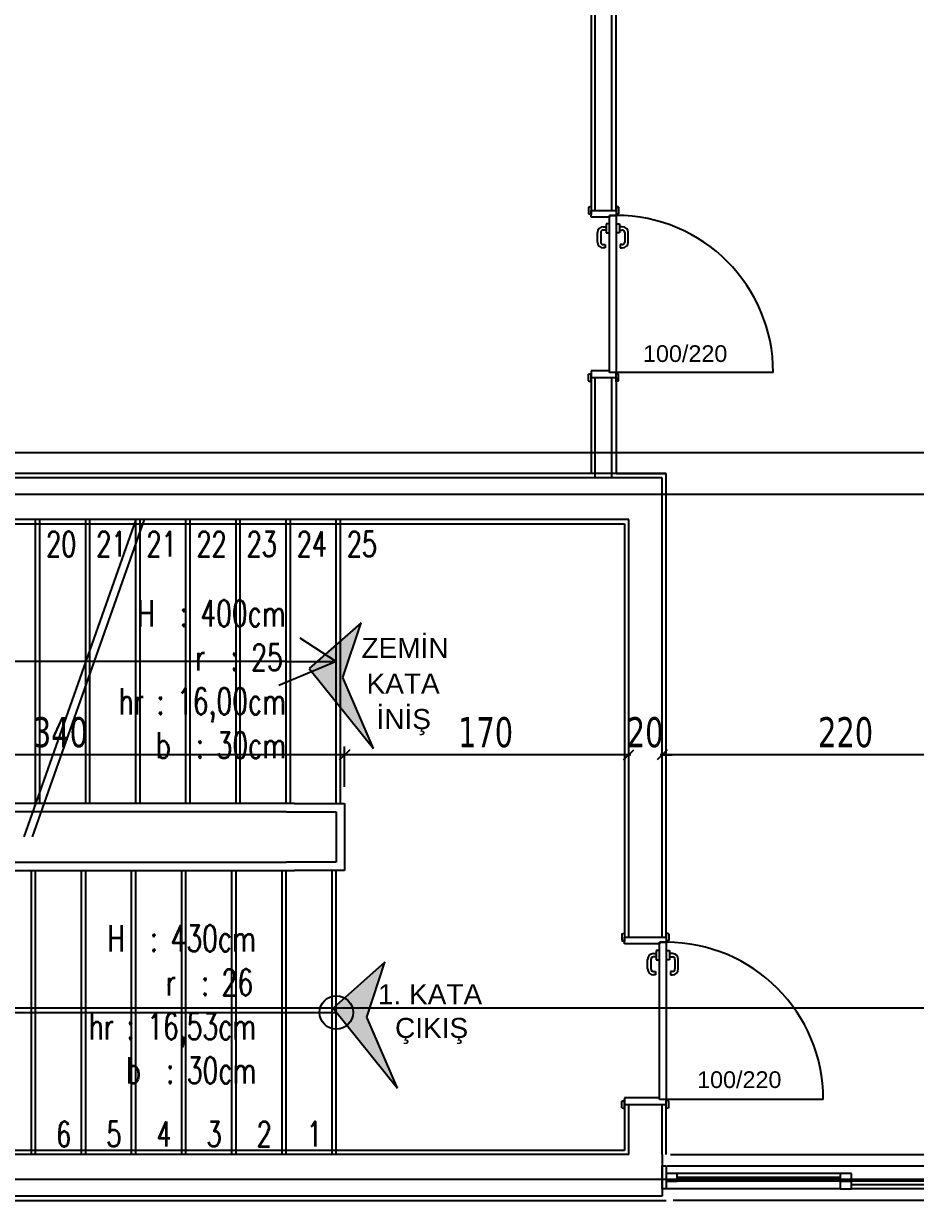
# Model space of a CAD drawing. Header units: millimetres. Extents: x 43168.9 to 43194.6, y -25545.1 to -25543.4.
# Drawn here: x 43172.7804 to 43172.8872, y -25544.5514 to -25544.4106 of the extents above; entities that cross this region are included whole.
import ezdxf
from ezdxf.enums import TextEntityAlignment as Align

# ---------------------------------------------------------------- set-up
doc = ezdxf.new("R2010")
doc.units = ezdxf.units.MM
doc.header["$LTSCALE"] = 200
for name, pattern in [('DASHDOT', [1, 0.5, -0.25, 0, -0.25]), ('DASHDOT2', [0.5, 0.25, -0.125, 0, -0.125]), ('HIDDEN2', [0.1875, 0.125, -0.0625])]:
    doc.linetypes.add(name, pattern=pattern)
for name, color, linetype in [('aks_sgh', 5, 'DASHDOT2'), ('cam_sgh', 1, 'Continuous'), ('dograma_sgh', 43, 'Continuous'), ('duv_sgh', 4, 'Continuous'), ('gor-4_sgh', 17, 'Continuous'), ('izd-alt_sgh', 8, 'HIDDEN2'), ('kesitcizgisi_sgh', 22, 'Continuous'), ('merdi_sgh', 3, 'Continuous'), ('olcuic_sgh', 183, 'Continuous'), ('poz_sgh', 12, 'Continuous'), ('sembol_sgh', 8, 'Continuous'), ('siva_sgh', 145, 'Continuous'), ('yazi-genel_sgh', 7, 'Continuous'), ('yazi-merdi_sgh', 9, 'Continuous')]:
    doc.layers.add(name, color=color, linetype=linetype)
doc.styles.add('dim', font='VERDANA.TTF', dxfattribs={"width": 0.7})
doc.styles.add('text2', font='arial.ttf')
doc.styles.add('text3', font='simplex8.shx', dxfattribs={"width": 0.7})

msp = doc.modelspace()

# ---------------------------------------------------------------- hatches: boundary and pattern name
for points in [[(43172.82086, -25544.48227), (43172.81465, -25544.48775), (43172.82234, -25544.49732), (43172.81867, -25544.48883)], [(43172.8237, -25544.52291), (43172.81749, -25544.52839), (43172.82519, -25544.53797), (43172.82152, -25544.52947)]]:
    msp.add_hatch(color=251).paths.add_polyline_path(points)

# ---------------------------------------------------------------- linework, layer by layer
at = {"color": 0}
for p, q in [((43172.82086, -25544.48227), (43172.81465, -25544.48775)), ((43172.81867, -25544.48883), (43172.82086, -25544.48227)), ((43172.81465, -25544.48775), (43172.82234, -25544.49732)), ((43172.82234, -25544.49732), (43172.81867, -25544.48883)), ((43172.8237, -25544.52291), (43172.81749, -25544.52839)), ((43172.82152, -25544.52947), (43172.8237, -25544.52291)), ((43172.81749, -25544.52839), (43172.82519, -25544.53797)), ((43172.82519, -25544.53797), (43172.82152, -25544.52947))]:
    msp.add_line(p, q, dxfattribs=at)
at = {"color": 0, "linetype": 'ByBlock', "lineweight": -2}
for p, q in [((43172.81948, -25544.49748), (43172.81828, -25544.49868)), ((43172.81828, -25544.49868), (43172.81948, -25544.49748)), ((43172.85228, -25544.49868), (43172.85348, -25544.49748)), ((43172.85228, -25544.49868), (43172.85348, -25544.49748)), ((43172.85748, -25544.49748), (43172.85628, -25544.49868)), ((43172.85748, -25544.49748), (43172.85628, -25544.49868))]:
    msp.add_line(p, q, dxfattribs=at)
at = {"layer": 'aks_sgh'}
for p, q in [((43173.44688, -25544.46192), (43172.64488, -25544.46192)), ((43173.44688, -25544.46692), (43172.64488, -25544.46692)), ((43173.44688, -25544.54892), (43172.64488, -25544.54892))]:
    msp.add_line(p, q, dxfattribs=at)
at = {"layer": 'cam_sgh'}
for p, q in [((43172.87821, -25544.54868), (43172.8587, -25544.54868)), ((43172.89906, -25544.54956), (43172.87954, -25544.54956))]:
    msp.add_line(p, q, dxfattribs=at)
at = {"layer": 'dograma_sgh'}
for p, q in [((43172.84808, -25544.43252), (43172.84838, -25544.43242)), ((43172.84808, -25544.43252), (43172.84808, -25544.43332)), ((43172.84808, -25544.43332), (43172.84838, -25544.43342)), ((43172.84838, -25544.43242), (43172.84838, -25544.43342)), ((43172.84838, -25544.43292), (43172.85138, -25544.43292)), ((43172.84838, -25544.43372), (43172.84838, -25544.43292)), ((43172.85168, -25544.43252), (43172.85138, -25544.43242)), ((43172.85138, -25544.43242), (43172.85138, -25544.43342)), ((43172.85138, -25544.43292), (43172.85138, -25544.43352)), ((43172.85168, -25544.43332), (43172.85138, -25544.43342)), ((43172.85168, -25544.43252), (43172.85168, -25544.43332)), ((43172.85058, -25544.43372), (43172.84838, -25544.43372)), ((43172.84984, -25544.43487), (43172.85018, -25544.43487)), ((43172.85058, -25544.43452), (43172.85018, -25544.43452)), ((43172.85018, -25544.43452), (43172.85018, -25544.43562)), ((43172.85058, -25544.43352), (43172.85138, -25544.43352)), ((43172.85058, -25544.45232), (43172.85058, -25544.43352)), ((43172.85108, -25544.43352), (43172.85058, -25544.43352)), ((43172.85058, -25544.43352), (43172.85058, -25544.43372)), ((43172.85138, -25544.43352), (43172.85108, -25544.43352)), ((43172.85138, -25544.43352), (43172.85138, -25544.45232)), ((43172.85138, -25544.43452), (43172.85178, -25544.43452)), ((43172.85178, -25544.43452), (43172.85178, -25544.43562)), ((43172.85212, -25544.43487), (43172.85178, -25544.43487)), ((43172.84914, -25544.43671), (43172.84914, -25544.43557)), ((43172.84954, -25544.43557), (43172.84954, -25544.43671)), ((43172.85018, -25544.43527), (43172.84984, -25544.43527)), ((43172.85018, -25544.43562), (43172.85058, -25544.43562)), ((43172.85178, -25544.43562), (43172.85138, -25544.43562)), ((43172.85178, -25544.43527), (43172.85212, -25544.43527)), ((43172.85242, -25544.43557), (43172.85242, -25544.43671)), ((43172.85282, -25544.43671), (43172.85282, -25544.43557)), ((43172.84984, -25544.43701), (43172.85008, -25544.43701)), ((43172.85008, -25544.43741), (43172.84984, -25544.43741)), ((43172.85008, -25544.43701), (43172.85008, -25544.43741)), ((43172.85212, -25544.43701), (43172.85188, -25544.43701)), ((43172.85188, -25544.43701), (43172.85188, -25544.43741)), ((43172.85188, -25544.43741), (43172.85212, -25544.43741)), ((43172.84808, -25544.45252), (43172.84838, -25544.45242)), ((43172.84808, -25544.45332), (43172.84808, -25544.45252)), ((43172.85058, -25544.45212), (43172.84838, -25544.45212)), ((43172.84838, -25544.45212), (43172.84838, -25544.45292)), ((43172.84838, -25544.45342), (43172.84838, -25544.45242)), ((43172.84838, -25544.45292), (43172.85138, -25544.45292)), ((43172.85058, -25544.45232), (43172.85058, -25544.45212)), ((43172.85138, -25544.45232), (43172.85058, -25544.45232)), ((43172.85108, -25544.45232), (43172.85058, -25544.45232)), ((43172.85138, -25544.45232), (43172.85108, -25544.45232)), ((43172.85138, -25544.45292), (43172.85138, -25544.45232)), ((43172.85168, -25544.45252), (43172.85138, -25544.45242)), ((43172.85138, -25544.45342), (43172.85138, -25544.45242)), ((43172.85168, -25544.45332), (43172.85168, -25544.45252)), ((43172.84808, -25544.45332), (43172.84838, -25544.45342)), ((43172.85168, -25544.45332), (43172.85138, -25544.45342)), ((43172.85208, -25544.51952), (43172.85238, -25544.51942)), ((43172.85238, -25544.51942), (43172.85238, -25544.52042)), ((43172.85768, -25544.51952), (43172.85738, -25544.51942)), ((43172.85738, -25544.51942), (43172.85738, -25544.52042)), ((43172.85208, -25544.51952), (43172.85208, -25544.52032)), ((43172.85208, -25544.52032), (43172.85238, -25544.52042)), ((43172.85238, -25544.51992), (43172.85738, -25544.51992)), ((43172.85238, -25544.52072), (43172.85238, -25544.51992)), ((43172.85658, -25544.52072), (43172.85238, -25544.52072)), ((43172.85658, -25544.52052), (43172.85738, -25544.52052)), ((43172.85658, -25544.53932), (43172.85658, -25544.52052)), ((43172.85708, -25544.52052), (43172.85658, -25544.52052)), ((43172.85658, -25544.52052), (43172.85658, -25544.52072)), ((43172.85738, -25544.52052), (43172.85708, -25544.52052)), ((43172.85738, -25544.51992), (43172.85738, -25544.52052)), ((43172.85768, -25544.52032), (43172.85738, -25544.52042)), ((43172.85738, -25544.52052), (43172.85738, -25544.53932)), ((43172.85768, -25544.51952), (43172.85768, -25544.52032)), ((43172.85584, -25544.52187), (43172.85618, -25544.52187)), ((43172.85658, -25544.52152), (43172.85618, -25544.52152)), ((43172.85618, -25544.52152), (43172.85618, -25544.52262)), ((43172.85738, -25544.52152), (43172.85778, -25544.52152)), ((43172.85778, -25544.52152), (43172.85778, -25544.52262)), ((43172.85812, -25544.52187), (43172.85778, -25544.52187)), ((43172.85514, -25544.52371), (43172.85514, -25544.52257)), ((43172.85554, -25544.52257), (43172.85554, -25544.52371)), ((43172.85618, -25544.52227), (43172.85584, -25544.52227)), ((43172.85618, -25544.52262), (43172.85658, -25544.52262)), ((43172.85778, -25544.52262), (43172.85738, -25544.52262)), ((43172.85778, -25544.52227), (43172.85812, -25544.52227)), ((43172.85842, -25544.52257), (43172.85842, -25544.52371)), ((43172.85882, -25544.52371), (43172.85882, -25544.52257)), ((43172.85584, -25544.52401), (43172.85608, -25544.52401)), ((43172.85608, -25544.52441), (43172.85584, -25544.52441)), ((43172.85608, -25544.52401), (43172.85608, -25544.52441)), ((43172.85812, -25544.52401), (43172.85788, -25544.52401)), ((43172.85788, -25544.52401), (43172.85788, -25544.52441)), ((43172.85788, -25544.52441), (43172.85812, -25544.52441)), ((43172.85658, -25544.53912), (43172.85238, -25544.53912)), ((43172.85238, -25544.53912), (43172.85238, -25544.53992)), ((43172.85658, -25544.53932), (43172.85658, -25544.53912)), ((43172.85208, -25544.53952), (43172.85238, -25544.53942)), ((43172.85208, -25544.54032), (43172.85208, -25544.53952)), ((43172.85208, -25544.54032), (43172.85238, -25544.54042)), ((43172.85238, -25544.54042), (43172.85238, -25544.53942)), ((43172.85238, -25544.53992), (43172.85738, -25544.53992)), ((43172.85738, -25544.53932), (43172.85658, -25544.53932)), ((43172.85708, -25544.53932), (43172.85658, -25544.53932)), ((43172.85738, -25544.53932), (43172.85708, -25544.53932)), ((43172.85738, -25544.53992), (43172.85738, -25544.53932)), ((43172.85768, -25544.53952), (43172.85738, -25544.53942)), ((43172.85738, -25544.54042), (43172.85738, -25544.53942)), ((43172.85768, -25544.54032), (43172.85738, -25544.54042)), ((43172.85768, -25544.54032), (43172.85768, -25544.53952)), ((43172.85688, -25544.54728), (43172.85737, -25544.54728)), ((43172.85688, -25544.55001), (43172.85688, -25544.54728)), ((43172.85737, -25544.54728), (43172.85737, -25544.55001)), ((43172.8587, -25544.54819), (43172.85737, -25544.54819)), ((43172.85737, -25544.54819), (43172.85737, -25544.5491)), ((43172.8587, -25544.5491), (43172.8587, -25544.54819)), ((43172.87954, -25544.54819), (43172.87821, -25544.54819)), ((43172.87821, -25544.54819), (43172.87821, -25544.5491)), ((43172.87954, -25544.5491), (43172.87954, -25544.54819)), ((43172.85737, -25544.55001), (43172.85688, -25544.55001)), ((43172.85737, -25544.5491), (43172.8587, -25544.5491)), ((43172.87821, -25544.5491), (43172.87954, -25544.5491)), ((43172.87954, -25544.5491), (43172.87821, -25544.5491)), ((43172.87821, -25544.5491), (43172.87821, -25544.55001)), ((43172.87821, -25544.55001), (43172.87954, -25544.55001)), ((43172.87954, -25544.55001), (43172.87954, -25544.5491))]:
    msp.add_line(p, q, dxfattribs=at)
at = {"layer": 'dograma_sgh', "color": 145}
for p, q in [((43172.87018, -25544.45232), (43172.85138, -25544.45232)), ((43172.87618, -25544.53932), (43172.85738, -25544.53932))]:
    msp.add_line(p, q, dxfattribs=at)
at = {"layer": 'dograma_sgh'}
for centre, radius, start, end in [((43172.84984, -25544.43557), 0.0007, 90, 180), ((43172.85212, -25544.43557), 0.0007, 360, 90), ((43172.84984, -25544.43557), 0.0003, 90, 180), ((43172.85212, -25544.43557), 0.0003, 360, 90), ((43172.84984, -25544.43671), 0.0007, 180, 270), ((43172.84984, -25544.43671), 0.0003, 180, 270), ((43172.85212, -25544.43671), 0.0003, 270, 360), ((43172.85212, -25544.43671), 0.0007, 270, 360), ((43172.85584, -25544.52257), 0.0007, 90, 180), ((43172.85812, -25544.52257), 0.0007, 360, 90), ((43172.85584, -25544.52257), 0.0003, 90, 180), ((43172.85812, -25544.52257), 0.0003, 360, 90), ((43172.85584, -25544.52371), 0.0007, 180, 270), ((43172.85584, -25544.52371), 0.0003, 180, 270), ((43172.85812, -25544.52371), 0.0003, 270, 360), ((43172.85812, -25544.52371), 0.0007, 270, 360)]:
    msp.add_arc(centre, radius, start, end, dxfattribs=at)
at = {"layer": 'dograma_sgh', "color": 145}
for centre in [(43172.85138, -25544.45232), (43172.85738, -25544.53932)]:
    msp.add_arc(centre, 0.0188, 0, 90, dxfattribs=at)
at = {"layer": 'duv_sgh'}
for p, q in [((43172.85088, -25544.43292), (43172.85088, -25544.31092)), ((43172.84888, -25544.43292), (43172.84888, -25544.32492)), ((43172.84838, -25544.43292), (43172.85138, -25544.43292)), ((43172.84838, -25544.45292), (43172.85138, -25544.45292)), ((43172.84888, -25544.46492), (43172.84888, -25544.45292)), ((43172.85088, -25544.46492), (43172.85088, -25544.45292)), ((43172.85688, -25544.46492), (43172.71188, -25544.46492)), ((43172.85688, -25544.51992), (43172.85688, -25544.46492)), ((43172.85288, -25544.46992), (43172.71688, -25544.46992)), ((43172.85288, -25544.51992), (43172.85288, -25544.46992)), ((43172.85238, -25544.51992), (43172.85738, -25544.51992)), ((43172.85238, -25544.53992), (43172.85738, -25544.53992)), ((43172.85288, -25544.54592), (43172.85288, -25544.53992)), ((43172.85688, -25544.54592), (43172.85688, -25544.53992)), ((43172.85288, -25544.54592), (43172.71688, -25544.54592)), ((43172.85688, -25544.54592), (43172.85688, -25544.55092)), ((43172.85688, -25544.54592), (43172.85688, -25544.54592)), ((43172.85688, -25544.55092), (43172.71188, -25544.55092))]:
    msp.add_line(p, q, dxfattribs=at)
at = {"layer": 'gor-4_sgh'}
for p, q in [((43172.85788, -25544.54592), (43172.90039, -25544.54592)), ((43172.85754, -25544.54728), (43172.90039, -25544.54728)), ((43172.87821, -25544.54819), (43172.8587, -25544.54819)), ((43172.87821, -25544.55001), (43172.85723, -25544.55001)), ((43172.87821, -25544.5491), (43172.8587, -25544.5491)), ((43172.89906, -25544.5491), (43172.87954, -25544.5491)), ((43172.89906, -25544.55001), (43172.87954, -25544.55001)), ((43172.89839, -25544.55142), (43172.85821, -25544.55142))]:
    msp.add_line(p, q, dxfattribs=at)
at = {"layer": 'izd-alt_sgh'}
for p, q in [((43172.78238, -25544.50392), (43172.78238, -25544.46992)), ((43172.78838, -25544.50392), (43172.78838, -25544.46992)), ((43172.79438, -25544.50392), (43172.79438, -25544.46992)), ((43172.80038, -25544.50392), (43172.80038, -25544.46992)), ((43172.80638, -25544.50392), (43172.80638, -25544.46992)), ((43172.81238, -25544.50392), (43172.81238, -25544.46992)), ((43172.81838, -25544.50392), (43172.81838, -25544.46992)), ((43172.78138, -25544.54592), (43172.78138, -25544.51192)), ((43172.78738, -25544.54592), (43172.78738, -25544.51192)), ((43172.79338, -25544.54592), (43172.79338, -25544.51192)), ((43172.79938, -25544.54592), (43172.79938, -25544.51192)), ((43172.80538, -25544.54592), (43172.80538, -25544.51192)), ((43172.81138, -25544.54592), (43172.81138, -25544.51192)), ((43172.81738, -25544.54592), (43172.81738, -25544.51192))]:
    msp.add_line(p, q, dxfattribs=at)
at = {"layer": 'kesitcizgisi_sgh', "linetype": 'DASHDOT'}
msp.add_line((43172.68963, -25544.52837), (43173.40213, -25544.52837), dxfattribs=at)
at = {"layer": 'merdi_sgh'}
for p, q in [((43172.78188, -25544.50392), (43172.78188, -25544.46992)), ((43172.78788, -25544.50392), (43172.78788, -25544.46992)), ((43172.79388, -25544.50392), (43172.79388, -25544.46992)), ((43172.79988, -25544.50392), (43172.79988, -25544.46992)), ((43172.80588, -25544.50392), (43172.80588, -25544.46992)), ((43172.81188, -25544.50392), (43172.81188, -25544.46992)), ((43172.81788, -25544.50392), (43172.81788, -25544.46992)), ((43172.78188, -25544.54592), (43172.78188, -25544.51192)), ((43172.78788, -25544.54592), (43172.78788, -25544.51192)), ((43172.79388, -25544.54592), (43172.79388, -25544.51192)), ((43172.79988, -25544.54592), (43172.79988, -25544.51192)), ((43172.80588, -25544.54592), (43172.80588, -25544.51192)), ((43172.81188, -25544.54592), (43172.81188, -25544.51192)), ((43172.81788, -25544.54592), (43172.81788, -25544.51192))]:
    msp.add_line(p, q, dxfattribs=at)
at = {"layer": 'merdi_sgh', "color": 43}
for p, q in [((43172.81288, -25544.50392), (43172.75688, -25544.50392)), ((43172.81288, -25544.50392), (43172.81888, -25544.50392)), ((43172.81888, -25544.50392), (43172.81888, -25544.51192)), ((43172.81188, -25544.50492), (43172.75788, -25544.50492)), ((43172.81188, -25544.50492), (43172.81788, -25544.50492)), ((43172.81788, -25544.50492), (43172.81788, -25544.51092)), ((43172.75788, -25544.51092), (43172.81188, -25544.51092)), ((43172.81788, -25544.51092), (43172.81188, -25544.51092)), ((43172.75688, -25544.51192), (43172.81288, -25544.51192)), ((43172.81888, -25544.51192), (43172.81288, -25544.51192))]:
    msp.add_line(p, q, dxfattribs=at)
at = {"layer": 'olcuic_sgh'}
for p, q in [((43172.81913, -25544.49808), (43172.75063, -25544.49808)), ((43172.85313, -25544.49808), (43172.81863, -25544.49808)), ((43172.81888, -25544.50192), (43172.81888, -25544.49708)), ((43172.81888, -25544.50192), (43172.81888, -25544.49708)), ((43172.85288, -25544.49808), (43172.85168, -25544.49808)), ((43172.85288, -25544.50492), (43172.85288, -25544.49708)), ((43172.85288, -25544.50492), (43172.85288, -25544.49708)), ((43172.90113, -25544.49808), (43172.85663, -25544.49808)), ((43172.85688, -25544.50492), (43172.85688, -25544.49708)), ((43172.85688, -25544.50492), (43172.85688, -25544.49708)), ((43172.85688, -25544.49808), (43172.85808, -25544.49808))]:
    msp.add_line(p, q, dxfattribs=at)
at = {"layer": 'sembol_sgh'}
for p, q in [((43172.79388, -25544.46992), (43172.78048, -25544.50788)), ((43172.79488, -25544.46992), (43172.78148, -25544.50788)), ((43172.81351, -25544.48409), (43172.81788, -25544.48692)), ((43172.81188, -25544.48692), (43172.73988, -25544.48692)), ((43172.81788, -25544.48692), (43172.811, -25544.48979)), ((43172.81188, -25544.48692), (43172.81788, -25544.48692)), ((43172.73988, -25544.52892), (43172.80588, -25544.52892)), ((43172.80588, -25544.52892), (43172.81788, -25544.52892))]:
    msp.add_line(p, q, dxfattribs=at)
msp.add_circle((43172.81788, -25544.52892), 0.002, dxfattribs=at)
at = {"layer": 'siva_sgh'}
for p, q in [((43172.85138, -25544.43292), (43172.85138, -25544.31092)), ((43172.84838, -25544.32541), (43172.84838, -25544.43292)), ((43172.84838, -25544.45292), (43172.84838, -25544.46442)), ((43172.85138, -25544.45292), (43172.85138, -25544.46442)), ((43172.85738, -25544.46442), (43172.71138, -25544.46442)), ((43172.84838, -25544.46442), (43172.72938, -25544.46442)), ((43172.85138, -25544.46442), (43172.85738, -25544.46442)), ((43172.85738, -25544.51992), (43172.85738, -25544.46442)), ((43172.71138, -25544.47042), (43172.85238, -25544.47042)), ((43172.85238, -25544.47042), (43172.85238, -25544.51992)), ((43172.85238, -25544.53992), (43172.85238, -25544.54542)), ((43172.85738, -25544.54592), (43172.85738, -25544.53992)), ((43172.85238, -25544.54542), (43172.71138, -25544.54542)), ((43172.71138, -25544.55142), (43172.85738, -25544.55142)), ((43172.85738, -25544.55142), (43172.85738, -25544.55142))]:
    msp.add_line(p, q, dxfattribs=at)

# ---------------------------------------------------------------- texts
at = {"layer": 'olcuic_sgh', "color": 2, "style": 'dim', "width": 0.7}
for s, p in [('340', (43172.78155, -25544.49717)), ('170', (43172.83245, -25544.49717)), ('20', (43172.85265, -25544.49717)), ('220', (43172.87555, -25544.49717))]:
    msp.add_text(s, height=0.0036, dxfattribs=at).set_placement(p)
at = {"layer": 'poz_sgh', "style": 'text2'}
for p in [(43172.85964, -25544.45106), (43172.86612, -25544.53796)]:
    msp.add_text('100/220', height=0.002, dxfattribs=at).set_placement(p, align=Align.CENTER)
at = {"layer": 'yazi-genel_sgh', "style": 'text2'}
for s, p in [('ZEMİN ', (43172.82089, -25544.48649)), ('KATA', (43172.8215, -25544.49075)), ('İNİŞ', (43172.82269, -25544.495)), ('1. KATA', (43172.82286, -25544.52794)), ('ÇIKIŞ', (43172.82491, -25544.53197))]:
    msp.add_text(s, height=0.0024, dxfattribs=at).set_placement(p)
at = {"layer": 'yazi-merdi_sgh', "style": 'text3', "width": 0.7}
for s, height, p in [('20', 0.003, (43172.78315, -25544.47436)), ('21', 0.003, (43172.78915, -25544.47436)), ('21', 0.003, (43172.79515, -25544.47436)), ('22', 0.003, (43172.80115, -25544.47436)), ('23', 0.003, (43172.80715, -25544.47436)), ('24', 0.003, (43172.81315, -25544.47436)), ('25', 0.003, (43172.81915, -25544.47436)), ('H  : 400cm', 0.00315, (43172.79404, -25544.48272)), ('r  : 25', 0.00315, (43172.80098, -25544.48798)), ('hr : 16,00cm', 0.00315, (43172.79181, -25544.49324)), ('b  : 30cm', 0.00315, (43172.79627, -25544.4985)), ('H  : 430cm', 0.00315, (43172.79048, -25544.52163)), ('r  : 26', 0.00315, (43172.79744, -25544.52689)), ('hr : 16,53cm', 0.00315, (43172.78825, -25544.53215)), ('b  : 30cm', 0.00315, (43172.7927, -25544.53742))]:
    msp.add_text(s, height=height, dxfattribs=at).set_placement(p)
for s, p in [('6', (43172.78615, -25544.54498)), ('5', (43172.79215, -25544.54498)), ('4', (43172.79815, -25544.54498)), ('3', (43172.80415, -25544.54498)), ('2', (43172.81015, -25544.54498)), ('1', (43172.81615, -25544.54498))]:
    msp.add_text(s, height=0.003, dxfattribs=at).set_placement(p, align=Align.RIGHT)

doc.saveas('drawing.dxf')
